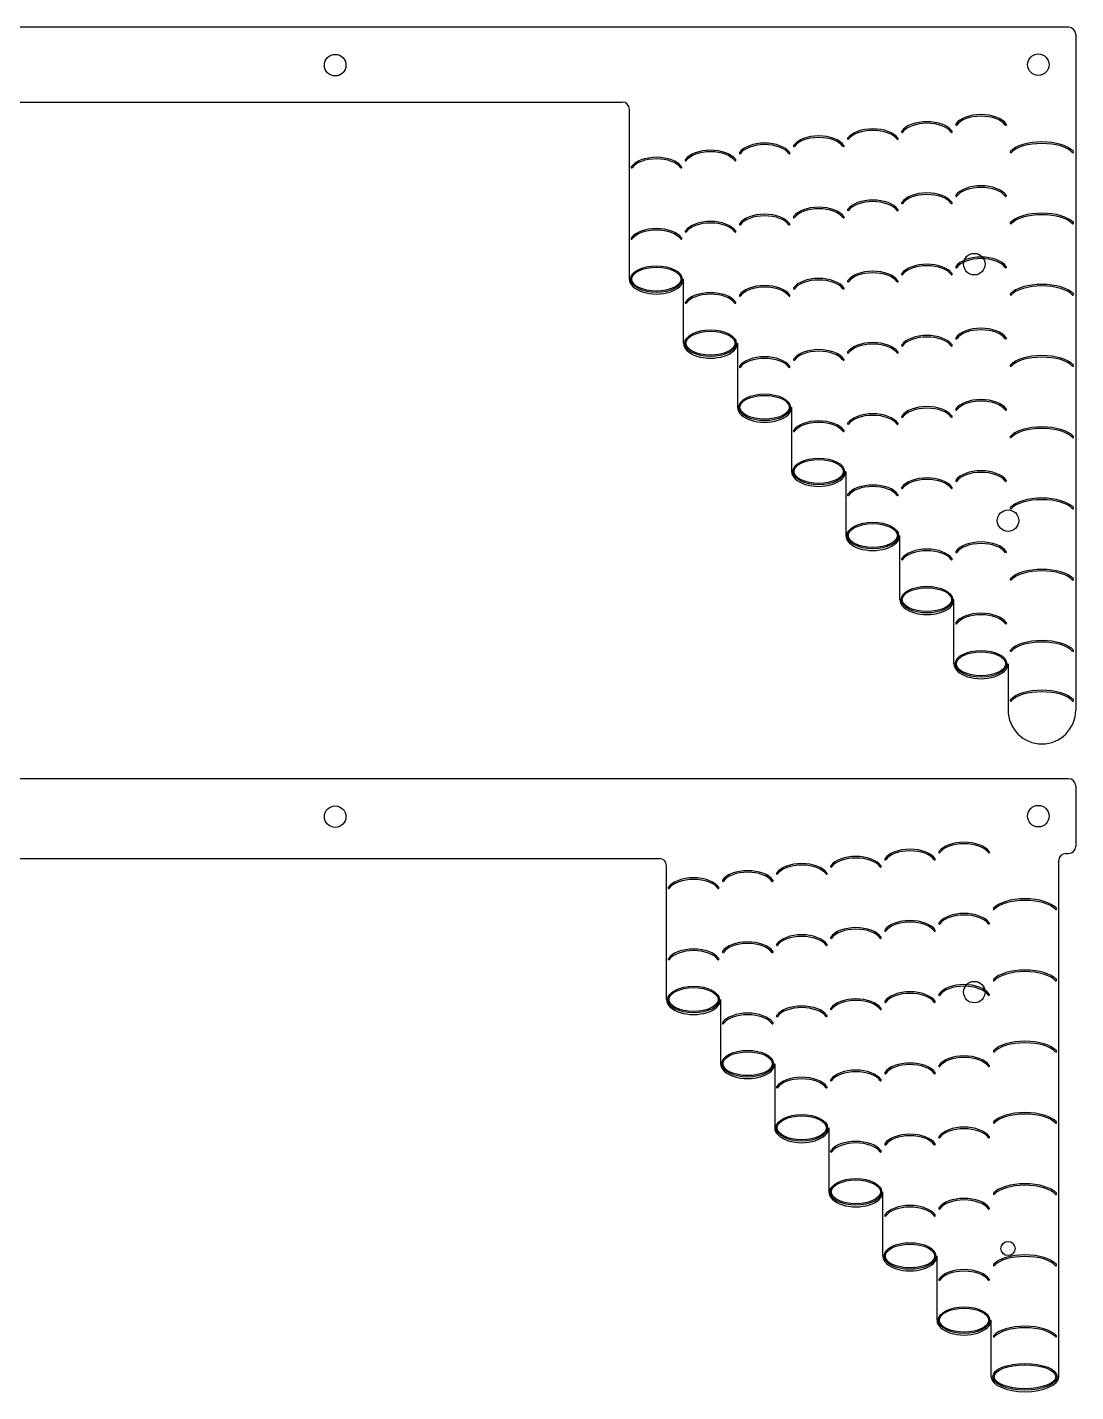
# Model space of a CAD drawing. Header units: millimetres. Extents: x -952 to 939, y -633 to 632.
# Drawn here: x -340 to -192.7, y -313.4 to -121.8 of the extents above; entities that cross this region are included whole.
import ezdxf

# ---------------------------------------------------------------- set-up
doc = ezdxf.new("R2010")
doc.units = ezdxf.units.MM
doc.layers.get('0').update_dxf_attribs({"lineweight": 25, "true_color": 0xffffff})
for name, color, linetype, lineweight, true_color in [('brass', 7, 'Continuous', 25, 0x000000), ('f1', 7, 'Continuous', 25, 0x000000), ('f2', 7, 'Continuous', 25, 0x000000)]:
    doc.layers.add(name, color=color, linetype=linetype, lineweight=lineweight, true_color=true_color)

msp = doc.modelspace()

# ---------------------------------------------------------------- linework, layer by layer
msp.add_line((-440.03, -238.53), (-251.17, -238.53))
for centre, radius in [((-296.71, -127.16), 1.51), ((-197.94, -127.09), 1.51), ((-206.94, -155.09), 1.51), ((-202.19, -191.09), 1.51), ((-296.71, -232.65), 1.51), ((-197.94, -232.58), 1.51), ((-206.94, -257.28), 1.51), ((-202.19, -293.28), 1)]:
    msp.add_circle(centre, radius)
for centre, start, end in [((-256.39, -133.34), 0, 90), ((-251.17, -239.53), 0, 90), ((-194.07, -238.83), 90, 180)]:
    msp.add_arc(centre, 1, start, end)
at = {"layer": 'brass'}
for p, q in [((-193.69, -121.84), (-497.5, -121.84)), ((-434.8, -132.34), (-256.39, -132.34)), ((-193.69, -227.33), (-497.5, -227.33)), ((-192.69, -228.33), (-192.69, -236.83)), ((-194.07, -237.83), (-193.69, -237.83))]:
    msp.add_line(p, q, dxfattribs=at)
for centre, start, end in [((-193.69, -122.84), 0, 90), ((-193.69, -228.33), 0, 90), ((-193.69, -236.83), 270, 0)]:
    msp.add_arc(centre, 1, start, end, dxfattribs=at)
at = {"layer": 'f1'}
for p, q in [((-192.69, -122.84), (-192.69, -217.69)), ((-255.39, -157.19), (-255.39, -133.34)), ((-247.79, -166.19), (-247.79, -157.19)), ((-240.19, -166.19), (-240.19, -175.19)), ((-232.59, -175.19), (-232.59, -184.19)), ((-224.99, -184.19), (-224.99, -193.19)), ((-217.39, -202.19), (-217.39, -193.19)), ((-209.79, -211.19), (-209.79, -202.19)), ((-202.19, -211.19), (-202.19, -217.69))]:
    msp.add_line(p, q, dxfattribs=at)
at = {"layer": 'f1', "color": 5, "true_color": 0x0000ff}
for centre, start, end in [((-201.78, -139.33), 135.4006, 321.3987), ((-193.09, -139.33), 218.6013, 44.5994), ((-201.78, -149.33), 135.4006, 321.3987), ((-193.09, -149.33), 218.6013, 44.5994), ((-201.78, -159.33), 135.4006, 321.3987), ((-193.09, -159.33), 218.6013, 44.5994), ((-201.78, -169.33), 135.4006, 321.3987), ((-193.09, -169.33), 218.6013, 44.5994), ((-201.78, -179.33), 135.4006, 321.3987), ((-193.09, -179.33), 218.6013, 44.5994), ((-201.78, -189.33), 135.4006, 321.3987), ((-193.09, -189.33), 218.6013, 44.5994), ((-201.78, -199.33), 135.4006, 321.3987), ((-193.09, -199.33), 218.6013, 44.5994), ((-201.78, -209.33), 135.4006, 321.3987), ((-193.09, -209.33), 218.6013, 44.5994), ((-201.78, -216.32), 135.4006, 321.3987), ((-193.09, -216.32), 218.6013, 44.5994)]:
    msp.add_arc(centre, 0.103, start, end, dxfattribs=at)
at = {"layer": 'f1'}
msp.add_arc((-197.44, -217.69), 4.75, 180, 360, dxfattribs=at)
at = {"layer": 'f1', "color": 5, "true_color": 0x0000ff}
for centre, major_axis, ratio, start_param, end_param in [((-213.59, -137.19), (-3.8, 0), 0.55122, 3.51684, 5.907938), ((-213.59, -137.19), (-3.62, 0), 0.517205, 3.484857, 5.939921), ((-209.46, -135.49), (0, 0.103), 0.8, 0.79239, 4.038669), ((-205.99, -136.19), (-3.8, 0), 0.55122, 3.51684, 5.907938), ((-205.99, -136.19), (-3.62, 0), 0.517205, 3.484857, 5.939921), ((-202.51, -135.49), (0, 0.103), 0.8, 2.244517, 5.490795), ((-228.79, -139.19), (-3.8, 0), 0.55122, 3.51684, 5.907938), ((-228.79, -139.19), (-3.62, 0), 0.517205, 3.484857, 5.939921), ((-224.66, -137.49), (0, 0.103), 0.8, 0.79239, 4.038669), ((-221.19, -138.19), (3.8, 0), 0.55122, 0.375247, 2.766345), ((-221.19, -138.19), (3.62, 0), 0.517205, 0.343264, 2.798328), ((-217.71, -137.49), (0, 0.103), 0.8, 2.244517, 5.490795), ((-217.06, -136.49), (0, 0.103), 0.8, 0.79239, 4.038669), ((-210.11, -136.49), (0, 0.103), 0.8, 2.244517, 5.490795), ((-243.99, -141.19), (-3.8, 0), 0.55122, 3.51684, 5.907938), ((-243.99, -141.19), (-3.62, 0), 0.517205, 3.484857, 5.939921), ((-239.86, -139.49), (0, 0.103), 0.8, 0.79239, 4.038669), ((-236.39, -140.19), (-3.8, 0), 0.55122, 3.51684, 5.907938), ((-236.39, -140.19), (-3.62, 0), 0.517205, 3.484857, 5.939921), ((-232.91, -139.49), (0, 0.103), 0.8, 2.244517, 5.490795), ((-232.26, -138.49), (0, 0.103), 0.8, 0.79239, 4.038669), ((-225.31, -138.49), (0, 0.103), 0.8, 2.244517, 5.490795), ((-197.44, -140.03), (-4.75, 0), 0.440976, 3.51684, 5.907938), ((-197.44, -140.03), (-4.53, 0), 0.413764, 3.484857, 5.939921), ((-255.06, -141.49), (0, 0.103), 0.8, 0.79239, 4.038669), ((-251.59, -142.19), (-3.8, 0), 0.55122, 3.51684, 5.907938), ((-251.59, -142.19), (-3.62, 0), 0.517205, 3.484857, 5.939921), ((-248.11, -141.49), (0, 0.103), 0.8, 2.244517, 5.490795), ((-247.46, -140.49), (0, 0.103), 0.8, 0.79239, 4.038669), ((-240.51, -140.49), (0, 0.103), 0.8, 2.244517, 5.490795), ((-213.59, -147.19), (3.8, 0), 0.55122, 0.375247, 2.766345), ((-213.59, -147.19), (3.62, 0), 0.517205, 0.343264, 2.798328), ((-209.46, -145.49), (0, 0.103), 0.8, 0.79239, 4.038669), ((-205.99, -146.19), (-3.8, 0), 0.55122, 3.51684, 5.907938), ((-205.99, -146.19), (-3.62, 0), 0.517205, 3.484857, 5.939921), ((-202.51, -145.49), (0, 0.103), 0.8, 2.244517, 5.490795), ((-228.79, -149.19), (-3.8, 0), 0.55122, 3.51684, 5.907938), ((-228.79, -149.19), (-3.62, 0), 0.517205, 3.484857, 5.939921), ((-224.66, -147.49), (0, 0.103), 0.8, 0.79239, 4.038669), ((-221.19, -148.19), (-3.8, 0), 0.55122, 3.51684, 5.907938), ((-221.19, -148.19), (-3.62, 0), 0.517205, 3.484857, 5.939921), ((-217.71, -147.49), (0, 0.103), 0.8, 2.244517, 5.490795), ((-217.06, -146.49), (0, 0.103), 0.8, 0.79239, 4.038669), ((-210.11, -146.49), (0, 0.103), 0.8, 2.244517, 5.490795), ((-243.99, -151.19), (-3.8, 0), 0.55122, 3.51684, 5.907938), ((-243.99, -151.19), (-3.62, 0), 0.517205, 3.484857, 5.939921), ((-236.39, -150.19), (-3.8, 0), 0.55122, 3.51684, 5.907938), ((-236.39, -150.19), (-3.62, 0), 0.517205, 3.484857, 5.939921), ((-232.26, -148.49), (0, 0.103), 0.8, 0.79239, 4.038669), ((-225.31, -148.49), (0, 0.103), 0.8, 2.244517, 5.490795), ((-197.44, -150.03), (-4.75, 0), 0.440976, 3.51684, 5.907938), ((-197.44, -150.03), (-4.53, 0), 0.413764, 3.484857, 5.939921), ((-251.59, -152.19), (-3.8, 0), 0.55122, 3.51684, 5.907938), ((-251.59, -152.19), (-3.62, 0), 0.517205, 3.484857, 5.939921), ((-247.46, -150.49), (0, 0.103), 0.8, 0.79239, 4.038669), ((-240.51, -150.49), (0, 0.103), 0.8, 2.244517, 5.490795), ((-239.86, -149.49), (0, 0.103), 0.8, 0.79239, 4.038669), ((-232.91, -149.49), (0, 0.103), 0.8, 2.244517, 5.490795), ((-255.06, -151.49), (0, 0.103), 0.8, 0.79239, 4.038669), ((-248.11, -151.49), (0, 0.103), 0.8, 2.244517, 5.490795), ((-213.59, -157.19), (-3.8, 0), 0.55122, 3.51684, 5.907938), ((-205.99, -156.19), (3.8, 0), 0.55122, 0.375247, 2.766345), ((-205.99, -156.19), (3.62, 0), 0.517205, 0.343264, 2.798328), ((-221.19, -158.19), (-3.8, 0), 0.55122, 3.51684, 5.907938), ((-221.19, -158.19), (-3.62, 0), 0.517205, 3.484857, 5.939921), ((-217.06, -156.49), (0, 0.103), 0.8, 0.79239, 4.038669), ((-213.59, -157.19), (-3.62, 0), 0.517205, 3.484857, 5.939921), ((-210.11, -156.49), (0, 0.103), 0.8, 2.244517, 5.490795), ((-209.46, -155.49), (0, 0.103), 0.8, 0.79239, 4.038669), ((-202.51, -155.49), (0, 0.103), 0.8, 2.244517, 5.490795), ((-236.39, -160.19), (-3.8, 0), 0.55122, 3.51684, 5.907938), ((-236.39, -160.19), (-3.62, 0), 0.517205, 3.484857, 5.939921), ((-232.26, -158.49), (0, 0.103), 0.8, 0.79239, 4.038669), ((-228.79, -159.19), (-3.8, 0), 0.55122, 3.51684, 5.907938), ((-228.79, -159.19), (-3.62, 0), 0.517205, 3.484857, 5.939921), ((-225.31, -158.49), (0, 0.103), 0.8, 2.244517, 5.490795), ((-224.66, -157.49), (0, 0.103), 0.8, 0.79239, 4.038669), ((-217.71, -157.49), (0, 0.103), 0.8, 2.244517, 5.490795), ((-197.44, -160.03), (-4.75, 0), 0.440976, 3.51684, 5.907938), ((-197.44, -160.03), (-4.53, 0), 0.413764, 3.484857, 5.939921), ((-247.46, -160.49), (0, 0.103), 0.8, 0.79239, 4.038669), ((-243.99, -161.19), (-3.8, 0), 0.55122, 3.51684, 5.907938), ((-243.99, -161.19), (-3.62, 0), 0.517205, 3.484857, 5.939921), ((-240.51, -160.49), (0, 0.103), 0.8, 2.244517, 5.490795), ((-239.86, -159.49), (0, 0.103), 0.8, 0.79239, 4.038669), ((-232.91, -159.49), (0, 0.103), 0.8, 2.244517, 5.490795), ((-205.99, -166.19), (-3.8, 0), 0.55122, 3.51684, 5.907938), ((-205.99, -166.19), (-3.62, 0), 0.517205, 3.484857, 5.939921), ((-221.19, -168.19), (-3.8, 0), 0.55122, 3.51684, 5.907938), ((-221.19, -168.19), (-3.62, 0), 0.517205, 3.484857, 5.939921), ((-217.06, -166.49), (0, 0.103), 0.8, 0.79239, 4.038669), ((-213.59, -167.19), (-3.8, 0), 0.55122, 3.51684, 5.907938), ((-213.59, -167.19), (-3.62, 0), 0.517205, 3.484857, 5.939921), ((-210.11, -166.49), (0, 0.103), 0.8, 2.244517, 5.490795), ((-209.46, -165.49), (0, 0.103), 0.8, 0.79239, 4.038669), ((-202.51, -165.49), (0, 0.103), 0.8, 2.244517, 5.490795), ((-236.39, -170.19), (-3.8, 0), 0.55122, 3.51684, 5.907938), ((-236.39, -170.19), (-3.62, 0), 0.517205, 3.484857, 5.939921), ((-232.26, -168.49), (0, 0.103), 0.8, 0.79239, 4.038669), ((-228.79, -169.19), (-3.8, 0), 0.55122, 3.51684, 5.907938), ((-228.79, -169.19), (-3.62, 0), 0.517205, 3.484857, 5.939921), ((-225.31, -168.49), (0, 0.103), 0.8, 2.244517, 5.490795), ((-224.66, -167.49), (0, 0.103), 0.8, 0.79239, 4.038669), ((-217.71, -167.49), (0, 0.103), 0.8, 2.244517, 5.490795), ((-197.44, -170.03), (-4.75, 0), 0.440976, 3.51684, 5.907938), ((-197.44, -170.03), (-4.53, 0), 0.413764, 3.484857, 5.939921), ((-239.86, -169.49), (0, 0.103), 0.8, 0.79239, 4.038669), ((-232.91, -169.49), (0, 0.103), 0.8, 2.244517, 5.490795), ((-205.99, -176.19), (-3.8, 0), 0.55122, 3.51684, 5.907938), ((-221.19, -178.19), (-3.8, 0), 0.55122, 3.51684, 5.907938), ((-213.59, -177.19), (-3.8, 0), 0.55122, 3.51684, 5.907938), ((-213.59, -177.19), (-3.62, 0), 0.517205, 3.484857, 5.939921), ((-209.46, -175.49), (0, 0.103), 0.8, 0.79239, 4.038669), ((-205.99, -176.19), (-3.62, 0), 0.517205, 3.484857, 5.939921), ((-202.51, -175.49), (0, 0.103), 0.8, 2.244517, 5.490795), ((-228.79, -179.19), (-3.8, 0), 0.55122, 3.51684, 5.907938), ((-228.79, -179.19), (-3.62, 0), 0.517205, 3.484857, 5.939921), ((-224.66, -177.49), (0, 0.103), 0.8, 0.79239, 4.038669), ((-221.19, -178.19), (-3.62, 0), 0.517205, 3.484857, 5.939921), ((-217.71, -177.49), (0, 0.103), 0.8, 2.244517, 5.490795), ((-217.06, -176.49), (0, 0.103), 0.8, 0.79239, 4.038669), ((-210.11, -176.49), (0, 0.103), 0.8, 2.244517, 5.490795), ((-197.44, -180.03), (-4.75, 0), 0.440976, 3.51684, 5.907938), ((-232.26, -178.49), (0, 0.103), 0.8, 0.79239, 4.038669), ((-225.31, -178.49), (0, 0.103), 0.8, 2.244517, 5.490795), ((-197.44, -180.03), (-4.53, 0), 0.413764, 3.484857, 5.939921), ((-213.59, -187.19), (-3.8, 0), 0.55122, 3.51684, 5.907938), ((-213.59, -187.19), (-3.62, 0), 0.517205, 3.484857, 5.939921), ((-209.46, -185.49), (0, 0.103), 0.8, 0.79239, 4.038669), ((-205.99, -186.19), (-3.8, 0), 0.55122, 3.51684, 5.907938), ((-205.99, -186.19), (-3.62, 0), 0.517205, 3.484857, 5.939921), ((-202.51, -185.49), (0, 0.103), 0.8, 2.244517, 5.490795), ((-224.66, -187.49), (0, 0.103), 0.8, 0.79239, 4.038669), ((-221.19, -188.19), (-3.8, 0), 0.55122, 3.51684, 5.907938), ((-221.19, -188.19), (-3.62, 0), 0.517205, 3.484857, 5.939921), ((-217.71, -187.49), (0, 0.103), 0.8, 2.244517, 5.490795), ((-217.06, -186.49), (0, 0.103), 0.8, 0.79239, 4.038669), ((-210.11, -186.49), (0, 0.103), 0.8, 2.244517, 5.490795), ((-197.44, -190.03), (-4.75, 0), 0.440976, 3.51684, 5.907938), ((-197.44, -190.03), (-4.53, 0), 0.413764, 3.484857, 5.939921), ((-213.59, -197.19), (-3.8, 0), 0.55122, 3.51684, 5.907938), ((-213.59, -197.19), (-3.62, 0), 0.517205, 3.484857, 5.939921), ((-205.99, -196.19), (-3.8, 0), 0.55122, 3.51684, 5.907938), ((-205.99, -196.19), (-3.62, 0), 0.517205, 3.484857, 5.939921), ((-217.06, -196.49), (0, 0.103), 0.8, 0.79239, 4.038669), ((-210.11, -196.49), (0, 0.103), 0.8, 2.244517, 5.490795), ((-209.46, -195.49), (0, 0.103), 0.8, 0.79239, 4.038669), ((-202.51, -195.49), (0, 0.103), 0.8, 2.244517, 5.490795), ((-197.44, -200.03), (-4.75, 0), 0.440976, 3.51684, 5.907938), ((-197.44, -200.03), (-4.53, 0), 0.413764, 3.484857, 5.939921), ((-205.99, -206.19), (-3.8, 0), 0.55122, 3.51684, 5.907938), ((-205.99, -206.19), (-3.62, 0), 0.517205, 3.484857, 5.939921), ((-209.46, -205.49), (0, 0.103), 0.8, 0.79239, 4.038669), ((-202.51, -205.49), (0, 0.103), 0.8, 2.244517, 5.490795), ((-197.44, -210.03), (-4.75, 0), 0.440976, 3.51684, 5.907938), ((-197.44, -210.03), (-4.53, 0), 0.413764, 3.484857, 5.939921), ((-197.44, -217.01), (-4.75, 0), 0.440976, 3.51684, 5.907938), ((-197.44, -217.01), (-4.53, 0), 0.413764, 3.484857, 5.939921)]:
    msp.add_ellipse(centre, major_axis=major_axis, ratio=ratio, start_param=start_param, end_param=end_param, dxfattribs=at)
for centre, major_axis, ratio in [((-251.59, -157.19), (-3.62, 0), 0.517205), ((-251.59, -157.19), (3.46, 0), 0.483354), ((-243.99, -166.19), (-3.62, 0), 0.517205), ((-243.99, -166.19), (3.46, 0), 0.483354), ((-236.39, -175.19), (-3.62, 0), 0.517205), ((-236.39, -175.19), (3.46, 0), 0.483354), ((-228.79, -184.19), (-3.62, 0), 0.517205), ((-228.79, -184.19), (3.46, 0), 0.483354), ((-221.19, -193.19), (-3.62, 0), 0.517205), ((-221.19, -193.19), (3.46, 0), 0.483354), ((-213.59, -202.19), (-3.62, 0), 0.517205), ((-213.59, -202.19), (3.46, 0), 0.483354), ((-205.99, -211.19), (-3.62, 0), 0.517205), ((-205.99, -211.19), (3.46, 0), 0.483354)]:
    msp.add_ellipse(centre, major_axis=major_axis, ratio=ratio, dxfattribs=at)
at = {"layer": 'f1'}
for centre in [(-251.59, -157.19), (-243.99, -166.19), (-236.39, -175.19), (-228.79, -184.19), (-221.19, -193.19), (-213.59, -202.19), (-205.99, -211.19)]:
    msp.add_ellipse(centre, major_axis=(-3.8, 0), ratio=0.55122, start_param=0, end_param=3.141593, dxfattribs=at)
at = {"layer": 'f2'}
for p, q in [((-195.07, -311.28), (-195.07, -238.83)), ((-250.17, -258.33), (-250.17, -239.53)), ((-242.57, -258.33), (-242.57, -267.33)), ((-234.97, -267.33), (-234.97, -276.33)), ((-227.37, -276.33), (-227.37, -285.33)), ((-219.77, -294.33), (-219.77, -285.33)), ((-212.17, -303.33), (-212.17, -294.33)), ((-204.57, -311.28), (-204.57, -303.33))]:
    msp.add_line(p, q, dxfattribs=at)
at = {"layer": 'f2', "color": 5, "true_color": 0x0000ff}
for centre, start, end in [((-204.16, -245.59), 135.4006, 321.3987), ((-195.47, -245.59), 218.6013, 44.5994), ((-204.16, -255.59), 135.4006, 321.3987), ((-195.47, -255.59), 218.6013, 44.5994), ((-204.16, -265.59), 135.4006, 321.3987), ((-195.47, -265.59), 218.6013, 44.5994), ((-204.16, -275.59), 135.4006, 321.3987), ((-195.47, -275.59), 218.6013, 44.5994), ((-204.16, -285.59), 135.4006, 321.3987), ((-195.47, -285.59), 218.6013, 44.5994), ((-204.16, -295.59), 135.4006, 321.3987), ((-195.47, -295.59), 218.6013, 44.5994), ((-204.16, -305.59), 135.4006, 321.3987), ((-195.47, -305.59), 218.6013, 44.5994)]:
    msp.add_arc(centre, 0.103, start, end, dxfattribs=at)
for centre, major_axis, ratio, start_param, end_param in [((-215.97, -239.33), (3.8, 0), 0.55122, 0.375247, 2.766345), ((-215.97, -239.33), (3.62, 0), 0.517205, 0.343264, 2.798328), ((-208.37, -238.33), (-3.8, 0), 0.55122, 3.51684, 5.907938), ((-208.37, -238.33), (-3.62, 0), 0.517205, 3.484857, 5.939921), ((-231.17, -241.33), (-3.8, 0), 0.55122, 3.51684, 5.907938), ((-223.57, -240.33), (-3.8, 0), 0.55122, 3.51684, 5.907938), ((-223.57, -240.33), (-3.62, 0), 0.517205, 3.484857, 5.939921), ((-219.44, -238.64), (0, 0.103), 0.8, 0.79239, 4.038669), ((-212.49, -238.64), (0, 0.103), 0.8, 2.244517, 5.490795), ((-211.84, -237.64), (0, 0.103), 0.8, 0.79239, 4.038669), ((-204.89, -237.64), (0, 0.103), 0.8, 2.244517, 5.490795), ((-246.37, -243.33), (-3.8, 0), 0.55122, 3.51684, 5.907938), ((-238.77, -242.33), (-3.8, 0), 0.55122, 3.51684, 5.907938), ((-238.77, -242.33), (-3.62, 0), 0.517205, 3.484857, 5.939921), ((-234.64, -240.64), (0, 0.103), 0.8, 0.79239, 4.038669), ((-231.17, -241.33), (-3.62, 0), 0.517205, 3.484857, 5.939921), ((-227.69, -240.64), (0, 0.103), 0.8, 2.244517, 5.490795), ((-227.04, -239.64), (0, 0.103), 0.8, 0.79239, 4.038669), ((-220.09, -239.64), (0, 0.103), 0.8, 2.244517, 5.490795), ((-249.84, -242.64), (0, 0.103), 0.8, 0.79239, 4.038669), ((-246.37, -243.33), (-3.62, 0), 0.517205, 3.484857, 5.939921), ((-242.89, -242.64), (0, 0.103), 0.8, 2.244517, 5.490795), ((-242.24, -241.64), (0, 0.103), 0.8, 0.79239, 4.038669), ((-235.29, -241.64), (0, 0.103), 0.8, 2.244517, 5.490795), ((-199.82, -246.28), (4.75, 0), 0.440976, 0.375247, 2.766345), ((-199.82, -246.28), (4.53, 0), 0.413764, 0.343264, 2.798328), ((-208.37, -248.33), (3.8, 0), 0.55122, 0.375247, 2.766345), ((-208.37, -248.33), (3.62, 0), 0.517205, 0.343264, 2.798328), ((-223.57, -250.33), (-3.8, 0), 0.55122, 3.51684, 5.907938), ((-223.57, -250.33), (-3.62, 0), 0.517205, 3.484857, 5.939921), ((-219.44, -248.64), (0, 0.103), 0.8, 0.79239, 4.038669), ((-215.97, -249.33), (-3.8, 0), 0.55122, 3.51684, 5.907938), ((-215.97, -249.33), (-3.62, 0), 0.517205, 3.484857, 5.939921), ((-212.49, -248.64), (0, 0.103), 0.8, 2.244517, 5.490795), ((-211.84, -247.64), (0, 0.103), 0.8, 0.79239, 4.038669), ((-204.89, -247.64), (0, 0.103), 0.8, 2.244517, 5.490795), ((-238.77, -252.33), (-3.8, 0), 0.55122, 3.51684, 5.907938), ((-238.77, -252.33), (-3.62, 0), 0.517205, 3.484857, 5.939921), ((-234.64, -250.64), (0, 0.103), 0.8, 0.79239, 4.038669), ((-231.17, -251.33), (-3.8, 0), 0.55122, 3.51684, 5.907938), ((-231.17, -251.33), (-3.62, 0), 0.517205, 3.484857, 5.939921), ((-227.69, -250.64), (0, 0.103), 0.8, 2.244517, 5.490795), ((-227.04, -249.64), (0, 0.103), 0.8, 0.79239, 4.038669), ((-220.09, -249.64), (0, 0.103), 0.8, 2.244517, 5.490795), ((-249.84, -252.64), (0, 0.103), 0.8, 0.79239, 4.038669), ((-246.37, -253.33), (-3.8, 0), 0.55122, 3.51684, 5.907938), ((-246.37, -253.33), (-3.62, 0), 0.517205, 3.484857, 5.939921), ((-242.89, -252.64), (0, 0.103), 0.8, 2.244517, 5.490795), ((-242.24, -251.64), (0, 0.103), 0.8, 0.79239, 4.038669), ((-235.29, -251.64), (0, 0.103), 0.8, 2.244517, 5.490795), ((-199.82, -256.28), (4.75, 0), 0.440976, 0.375247, 2.766345), ((-199.82, -256.28), (4.53, 0), 0.413764, 0.343264, 2.798328), ((-208.37, -258.33), (-3.8, 0), 0.55122, 3.51684, 5.907938), ((-208.37, -258.33), (-3.62, 0), 0.517205, 3.484857, 5.939921), ((-223.57, -260.33), (-3.8, 0), 0.55122, 3.51684, 5.907938), ((-223.57, -260.33), (-3.62, 0), 0.517205, 3.484857, 5.939921), ((-219.44, -258.64), (0, 0.103), 0.8, 0.79239, 4.038669), ((-215.97, -259.33), (-3.8, 0), 0.55122, 3.51684, 5.907938), ((-215.97, -259.33), (-3.62, 0), 0.517205, 3.484857, 5.939921), ((-212.49, -258.64), (0, 0.103), 0.8, 2.244517, 5.490795), ((-211.84, -257.64), (0, 0.103), 0.8, 0.79239, 4.038669), ((-204.89, -257.64), (0, 0.103), 0.8, 2.244517, 5.490795), ((-238.77, -262.33), (-3.8, 0), 0.55122, 3.51684, 5.907938), ((-238.77, -262.33), (-3.62, 0), 0.517205, 3.484857, 5.939921), ((-231.17, -261.33), (-3.8, 0), 0.55122, 3.51684, 5.907938), ((-231.17, -261.33), (-3.62, 0), 0.517205, 3.484857, 5.939921), ((-227.04, -259.64), (0, 0.103), 0.8, 0.79239, 4.038669), ((-220.09, -259.64), (0, 0.103), 0.8, 2.244517, 5.490795), ((-242.24, -261.64), (0, 0.103), 0.8, 0.79239, 4.038669), ((-235.29, -261.64), (0, 0.103), 0.8, 2.244517, 5.490795), ((-234.64, -260.64), (0, 0.103), 0.8, 0.79239, 4.038669), ((-227.69, -260.64), (0, 0.103), 0.8, 2.244517, 5.490795), ((-199.82, -266.28), (4.75, 0), 0.440976, 0.375247, 2.766345), ((-208.37, -268.33), (-3.8, 0), 0.55122, 3.51684, 5.907938), ((-199.82, -266.28), (4.53, 0), 0.413764, 0.343264, 2.798328), ((-215.97, -269.33), (-3.8, 0), 0.55122, 3.51684, 5.907938), ((-215.97, -269.33), (-3.62, 0), 0.517205, 3.484857, 5.939921), ((-211.84, -267.64), (0, 0.103), 0.8, 0.79239, 4.038669), ((-208.37, -268.33), (-3.62, 0), 0.517205, 3.484857, 5.939921), ((-204.89, -267.64), (0, 0.103), 0.8, 2.244517, 5.490795), ((-231.17, -271.33), (-3.8, 0), 0.55122, 3.51684, 5.907938), ((-231.17, -271.33), (-3.62, 0), 0.517205, 3.484857, 5.939921), ((-227.04, -269.64), (0, 0.103), 0.8, 0.79239, 4.038669), ((-223.57, -270.33), (-3.8, 0), 0.55122, 3.51684, 5.907938), ((-223.57, -270.33), (-3.62, 0), 0.517205, 3.484857, 5.939921), ((-220.09, -269.64), (0, 0.103), 0.8, 2.244517, 5.490795), ((-219.44, -268.64), (0, 0.103), 0.8, 0.79239, 4.038669), ((-212.49, -268.64), (0, 0.103), 0.8, 2.244517, 5.490795), ((-234.64, -270.64), (0, 0.103), 0.8, 0.79239, 4.038669), ((-227.69, -270.64), (0, 0.103), 0.8, 2.244517, 5.490795), ((-199.82, -276.28), (4.75, 0), 0.440976, 0.375247, 2.766345), ((-199.82, -276.28), (4.53, 0), 0.413764, 0.343264, 2.798328), ((-215.97, -279.33), (-3.8, 0), 0.55122, 3.51684, 5.907938), ((-215.97, -279.33), (-3.62, 0), 0.517205, 3.484857, 5.939921), ((-211.84, -277.64), (0, 0.103), 0.8, 0.79239, 4.038669), ((-208.37, -278.33), (-3.8, 0), 0.55122, 3.51684, 5.907938), ((-208.37, -278.33), (-3.62, 0), 0.517205, 3.484857, 5.939921), ((-204.89, -277.64), (0, 0.103), 0.8, 2.244517, 5.490795), ((-227.04, -279.64), (0, 0.103), 0.8, 0.79239, 4.038669), ((-223.57, -280.33), (-3.8, 0), 0.55122, 3.51684, 5.907938), ((-223.57, -280.33), (-3.62, 0), 0.517205, 3.484857, 5.939921), ((-220.09, -279.64), (0, 0.103), 0.8, 2.244517, 5.490795), ((-219.44, -278.64), (0, 0.103), 0.8, 0.79239, 4.038669), ((-212.49, -278.64), (0, 0.103), 0.8, 2.244517, 5.490795), ((-199.82, -286.28), (4.75, 0), 0.440976, 0.375247, 2.766345), ((-199.82, -286.28), (4.53, 0), 0.413764, 0.343264, 2.798328), ((-215.97, -289.33), (-3.8, 0), 0.55122, 3.51684, 5.907938), ((-208.37, -288.33), (-3.8, 0), 0.55122, 3.51684, 5.907938), ((-208.37, -288.33), (-3.62, 0), 0.517205, 3.484857, 5.939921), ((-219.44, -288.64), (0, 0.103), 0.8, 0.79239, 4.038669), ((-215.97, -289.33), (-3.62, 0), 0.517205, 3.484857, 5.939921), ((-212.49, -288.64), (0, 0.103), 0.8, 2.244517, 5.490795), ((-211.84, -287.64), (0, 0.103), 0.8, 0.79239, 4.038669), ((-204.89, -287.64), (0, 0.103), 0.8, 2.244517, 5.490795), ((-199.82, -296.28), (4.75, 0), 0.440976, 0.375247, 2.766345), ((-199.82, -296.28), (4.53, 0), 0.413764, 0.343264, 2.798328), ((-208.37, -298.33), (-3.8, 0), 0.55122, 3.51684, 5.907938), ((-208.37, -298.33), (-3.62, 0), 0.517205, 3.484857, 5.939921), ((-211.84, -297.64), (0, 0.103), 0.8, 0.79239, 4.038669), ((-204.89, -297.64), (0, 0.103), 0.8, 2.244517, 5.490795), ((-199.82, -306.28), (4.75, 0), 0.440976, 0.375247, 2.766345), ((-199.82, -306.28), (4.53, 0), 0.413764, 0.343264, 2.798328)]:
    msp.add_ellipse(centre, major_axis=major_axis, ratio=ratio, start_param=start_param, end_param=end_param, dxfattribs=at)
for centre, major_axis, ratio in [((-246.37, -258.33), (-3.62, 0), 0.517205), ((-246.37, -258.33), (3.46, 0), 0.483354), ((-238.77, -267.33), (-3.62, 0), 0.517205), ((-238.77, -267.33), (3.46, 0), 0.483354), ((-231.17, -276.33), (-3.62, 0), 0.517205), ((-231.17, -276.33), (3.46, 0), 0.483354), ((-223.57, -285.33), (-3.62, 0), 0.517205), ((-223.57, -285.33), (3.46, 0), 0.483354), ((-215.97, -294.33), (-3.62, 0), 0.517205), ((-215.97, -294.33), (3.46, 0), 0.483354), ((-208.37, -303.33), (-3.62, 0), 0.517205), ((-208.37, -303.33), (3.46, 0), 0.483354), ((-199.82, -311.28), (4.53, 0), 0.413764), ((-199.82, -311.28), (4.33, 0), 0.386683)]:
    msp.add_ellipse(centre, major_axis=major_axis, ratio=ratio, dxfattribs=at)
at = {"layer": 'f2'}
for centre, major_axis, ratio, start_param, end_param in [((-246.37, -258.33), (-3.8, 0), 0.55122, 0, 3.141593), ((-238.77, -267.33), (-3.8, 0), 0.55122, 0, 3.141593), ((-231.17, -276.33), (-3.8, 0), 0.55122, 0, 3.141593), ((-223.57, -285.33), (-3.8, 0), 0.55122, 0, 3.141593), ((-215.97, -294.33), (-3.8, 0), 0.55122, 0, 3.141593), ((-208.37, -303.33), (-3.8, 0), 0.55122, 0, 3.141593), ((-199.82, -311.28), (4.75, 0), 0.440976, 3.141593, 0)]:
    msp.add_ellipse(centre, major_axis=major_axis, ratio=ratio, start_param=start_param, end_param=end_param, dxfattribs=at)

doc.saveas('drawing.dxf')
